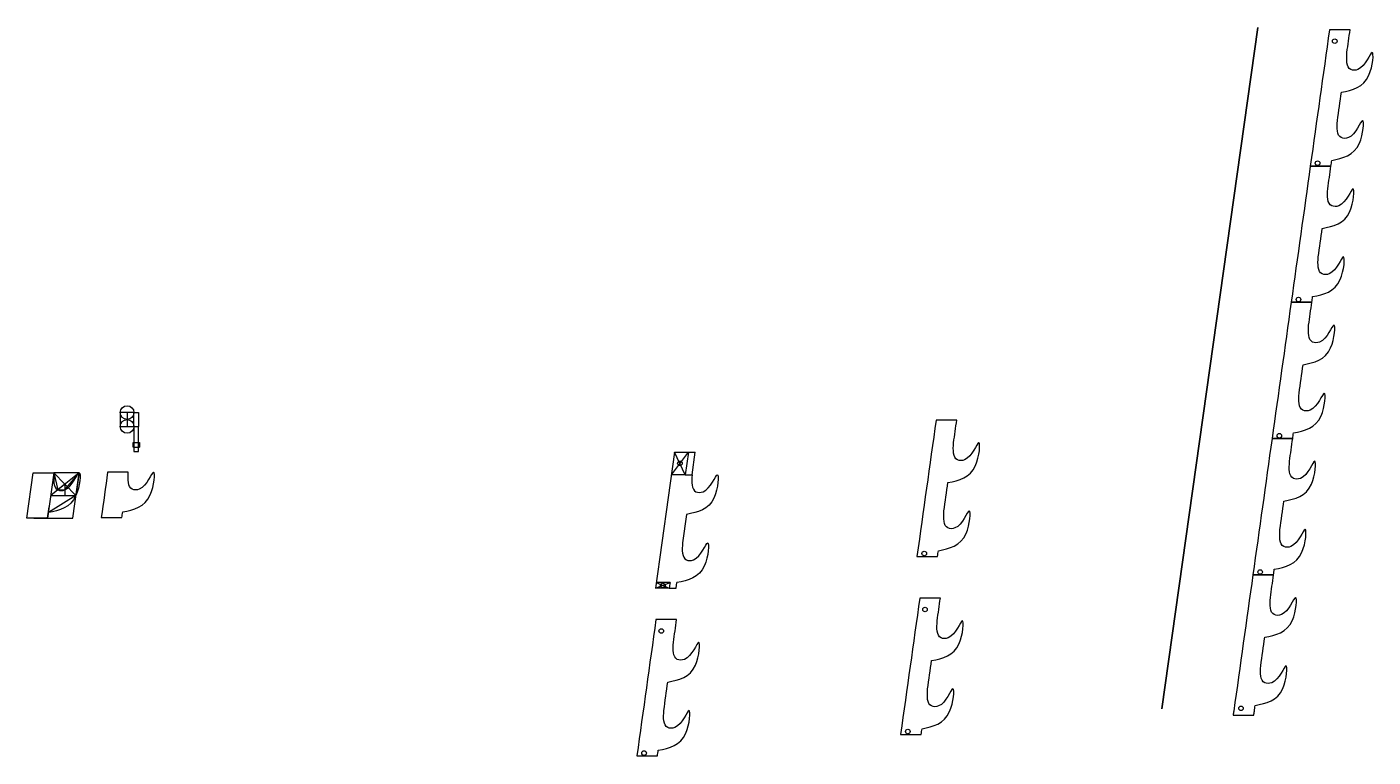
# Model space of a CAD drawing. Header units: inches. Extents: x 22.8 to 52.2, y 11.5 to 27.4.
import ezdxf

# ---------------------------------------------------------------- set-up
doc = ezdxf.new("R2010")
doc.units = ezdxf.units.IN
doc.header["$MEASUREMENT"] = 0
doc.layers.add('Layer1', color=7, linetype='Continuous')

msp = doc.modelspace()

# ---------------------------------------------------------------- linework, layer by layer
at = {"layer": 'Layer1'}
for p, q in [((47.54782230751466, 12.52703612110034), (49.63541882191564, 27.38105715222389)), ((49.63541882191564, 27.3810571522239), (47.54782230751466, 12.52703612110034)), ((24.97898350659881, 18.9838841099432), (24.82898350659881, 18.9838841099432)), ((24.82898350659881, 18.9838841099432), (24.82898350659881, 18.6838841099432)), ((24.97898350659881, 18.9838841099432), (24.97898350659881, 18.6838841099432)), ((25.12898350659881, 18.9838841099432), (24.97898350659881, 18.9838841099432)), ((25.12898350659881, 18.6838841099432), (25.12898350659881, 18.9838841099432)), ((25.12898350659881, 18.9838841099432), (25.22898350659881, 18.9838841099432)), ((25.22898350659881, 18.9838841099432), (25.22898350659881, 18.6838841099432)), ((24.82898350659881, 18.6838841099432), (25.12898350659881, 18.6838841099432)), ((25.12898350659881, 18.6838841099432), (25.22898350659881, 18.6838841099432)), ((25.12898350659881, 18.6838841099432), (25.12898350659881, 18.1338841099432)), ((25.22898350659881, 18.1338841099432), (25.22898350659881, 18.6838841099432)), ((25.10898350659881, 18.2338841099432), (25.10898350659881, 18.3338841099432)), ((25.10898350659881, 18.3338841099432), (25.24898350659881, 18.3338841099432)), ((25.12898350659881, 18.2338841099432), (25.10898350659881, 18.2338841099432)), ((25.12898350659881, 18.2338841099432), (25.22898350659881, 18.2338841099432)), ((25.22898350659881, 18.2338841099432), (25.24898350659881, 18.2338841099432)), ((25.24898350659881, 18.3338841099432), (25.24898350659881, 18.2338841099432)), ((25.12898350659881, 18.1338841099432), (25.22898350659881, 18.1338841099432)), ((36.91942583493363, 18.1258423288414), (36.50190653205338, 15.15503812261669)), ((36.84983928445359, 17.63070829447063), (37.21942583493361, 18.1258423288414)), ((37.14983928445358, 17.63070829447062), (36.91942583493363, 18.1258423288414)), ((36.91942583493363, 18.1258423288414), (37.21942583493361, 18.1258423288414)), ((37.21942583493361, 18.1258423288414), (37.14983928445358, 17.63070829447063)), ((37.21942583493361, 18.1258423288414), (37.36942583493361, 18.1258423288414)), ((37.29983928445359, 17.63070829447062), (37.36942583493361, 18.1258423288414)), ((22.79395896185767, 16.68152025544632), (22.93313206281773, 17.67178832418789)), ((22.93313206281773, 17.67178832418789), (23.23313206281779, 17.67178832418789)), ((23.23313206281779, 17.67178832418789), (23.38313206281767, 17.67178832418789)), ((23.3831320628178, 17.67178832418789), (23.24395896185773, 16.68152025544632)), ((23.9331320628178, 17.67178832418789), (23.31354551233776, 17.17665428981711)), ((23.9331320628178, 17.67178832418789), (23.3831320628178, 17.67178832418789)), ((23.3831320628178, 17.67178832418789), (23.86354551233777, 17.17665428981711)), ((23.38313206281776, 17.67178832418764), (23.46844214995777, 17.3004377984098)), ((23.62333878757448, 17.30043779840845), (23.9331320628178, 17.67178832418789)), ((23.79395896185773, 16.68152025544632), (23.9331320628178, 17.67178832418789)), ((23.9331320628178, 17.67178832418789), (23.86354551233777, 17.17665428981711)), ((37.14983928445358, 17.63070829447063), (36.84983928445359, 17.63070829447063)), ((37.14983928445359, 17.63070829447062), (37.29983928445359, 17.63070829447062)), ((23.62333878757778, 17.4242213070025), (23.31354551233776, 17.17665428981711)), ((23.62333878757778, 17.4242213070025), (23.62333878757778, 17.17665428981711)), ((23.86354551233777, 17.17665428981711), (23.26135559947774, 16.80530376403903)), ((23.31354551233776, 17.17665428981711), (23.86354551233777, 17.17665428981711)), ((23.46844214995777, 17.3004377984098), (23.62333878757448, 17.30043779840845)), ((23.24395896185767, 16.68152025544632), (23.27875223709772, 16.92908727263172)), ((37.17806282111346, 16.76422373432175), (37.09107963301346, 16.14530619135827)), ((23.09395896185767, 16.68152025544632), (22.79395896185767, 16.68152025544632)), ((22.94395896185773, 16.68152025544632), (23.79395896185773, 16.68152025544632)), ((23.24395896185767, 16.68152025544632), (23.09395896185767, 16.68152025544632)), ((23.24395896185773, 16.68152025544632), (23.28395896185773, 16.68152025544632)), ((36.50190653205338, 15.15503812261669), (36.81930316967335, 15.27882163120939)), ((36.81930316967335, 15.27882163120939), (36.51930316967339, 15.27882163120939)), ((36.51930316967339, 15.27882163120939), (36.80190653205337, 15.15503812261669)), ((36.95190653205337, 15.15503812261669), (36.96930316967335, 15.27882163120939)), ((36.80190653205337, 15.15503812261669), (36.95190653205337, 15.15503812261669))]:
    msp.add_line(p, q, dxfattribs=at)
for centre, radius in [((51.31575005031747, 27.08335874432854), 0.05), ((50.94172234148724, 24.42201330958557), 0.05), ((50.52420303860701, 21.45120910336085), 0.05), ((24.97898350659881, 18.9838841099432), 0.1499999999999986), ((24.97898350659881, 18.6838841099432), 0.15), ((50.1066837357268, 18.48040489713614), 0.05), ((37.03463255969361, 17.87827531165601), 0.05), ((42.36283818036384, 15.91332229651576), 0.05), ((49.68916443284661, 15.50960069091143), 0.05), ((36.66060485086337, 15.21692987691304), 0.05), ((42.37975165605183, 14.69378012876271), 0.05), ((36.62757397925779, 14.2246085240132), 0.05), ((49.27164512996642, 12.53879648468672), 0.05), ((42.0057239472216, 12.03243469401974), 0.05), ((36.25354627042756, 11.56326308927023), 0.05)]:
    msp.add_circle(centre, radius, dxfattribs=at)
for points, knots in [([(51.50054332555747, 27.33092576151393), (51.55054332555747, 27.33092576151393), (51.60054332555747, 27.33092576151393), (51.65054332555746, 27.33092576151393), (51.6273478087308, 27.16588108339034), (51.60415229190413, 27.00083640526675), (51.58095677507745, 26.83579172714315), (51.57244842275502, 26.67486921601704), (51.56048119023743, 26.4485272599033), (51.95484503510217, 26.43725856605806), (52.19727554667227, 27.13817154697131), (52.1105288673476, 26.10047500884706), (51.69982073854371, 26.0177670663444), (51.45918031173733, 25.96930716699428), (51.430185915704, 25.76300131933979), (51.40119151967067, 25.55669547168529), (51.37219712363733, 25.3503896240308), (51.3636887713149, 25.18946711290469), (51.35172153879731, 24.96312515679094), (51.74608538366205, 24.95185646294571), (51.98851589523215, 25.65276944385896), (51.90176921590748, 24.6150729057347), (51.4910610871036, 24.53236496323205), (51.25042066029721, 24.48390506388192), (51.24462178109057, 24.44264389435101), (51.23882290188391, 24.40138272482012), (51.23302402267725, 24.36012155528921), (51.18302402267723, 24.36012155528922), (51.13302402267723, 24.36012155528922), (51.08302402267724, 24.36012155528922), (50.98302402267724, 24.36012155528922), (50.88302402267725, 24.36012155528922), (50.78302402267725, 24.36012155528922), (50.92219712363732, 25.35038962403079), (51.0613702245974, 26.34065769277236), (51.20054332555748, 27.33092576151393), (51.30054332555748, 27.33092576151392), (51.40054332555748, 27.33092576151393), (51.50054332555747, 27.33092576151393)], [0, 0, 0, 0, 1, 1, 1, 2, 2, 2, 2.38102365276121, 2.535920290381215, 3.019524556677123, 3.519524556677123, 4.227008764377963, 4.227008764377963, 4.227008764377963, 5.227008764377963, 5.227008764377963, 5.227008764377963, 5.608032417139173, 5.762929054759178, 6.246533321055086, 6.746533321055086, 7.454017528755926, 7.454017528755926, 7.454017528755926, 8.454017528755926, 8.454017528755926, 8.454017528755926, 9.454017528755926, 9.454017528755926, 9.454017528755926, 10.45401752875593, 10.45401752875593, 10.45401752875593, 11.45401752875593, 11.45401752875593, 11.45401752875593, 12.45401752875593, 12.45401752875593, 12.45401752875593, 12.45401752875593]), ([(51.08302402267724, 24.36012155528922), (51.13302402267724, 24.36012155528922), (51.18302402267724, 24.36012155528922), (51.23302402267723, 24.36012155528922), (51.20982850585057, 24.19507687716563), (51.1866329890239, 24.03003219904203), (51.16343747219722, 23.86498752091844), (51.15492911987479, 23.70406500979233), (51.1429618873572, 23.47772305367858), (51.53732573222194, 23.46645435983335), (51.77975624379204, 24.16736734074659), (51.69300956446737, 23.12967080262234), (51.28230143566348, 23.04696286011968), (51.0416610088571, 22.99850296076956), (51.01266661282377, 22.79219711311507), (50.98367221679044, 22.58589126546057), (50.95467782075711, 22.37958541780608), (50.94616946843467, 22.21866290667997), (50.93420223591708, 21.99232095056622), (51.32856608078182, 21.98105225672099), (51.57099659235192, 22.68196523763424), (51.48424991302725, 21.64426869950998), (51.07354178422337, 21.56156075700733), (50.83290135741698, 21.5131008576572), (50.82710247821034, 21.4718396881263), (50.82130359900368, 21.4305785185954), (50.81550471979702, 21.3893173490645), (50.765504719797, 21.3893173490645), (50.715504719797, 21.3893173490645), (50.66550471979701, 21.3893173490645), (50.56550471979701, 21.38931734906451), (50.46550471979702, 21.38931734906451), (50.36550471979702, 21.38931734906451), (50.5046778207571, 22.37958541780608), (50.64385092171717, 23.36985348654765), (50.78302402267725, 24.36012155528921), (50.88302402267725, 24.36012155528921), (50.98302402267725, 24.36012155528921), (51.08302402267724, 24.36012155528921)], [0, 0, 0, 0, 1, 1, 1, 2, 2, 2, 2.38102365276121, 2.535920290381215, 3.019524556677123, 3.519524556677123, 4.227008764377963, 4.227008764377963, 4.227008764377963, 5.227008764377963, 5.227008764377963, 5.227008764377963, 5.608032417139173, 5.762929054759178, 6.246533321055086, 6.746533321055086, 7.454017528755926, 7.454017528755926, 7.454017528755926, 8.454017528755926, 8.454017528755926, 8.454017528755926, 9.454017528755926, 9.454017528755926, 9.454017528755926, 10.45401752875593, 10.45401752875593, 10.45401752875593, 11.45401752875593, 11.45401752875593, 11.45401752875593, 12.45401752875593, 12.45401752875593, 12.45401752875593, 12.45401752875593]), ([(50.66550471979704, 21.38931734906451), (50.71550471979704, 21.38931734906451), (50.76550471979704, 21.38931734906451), (50.81550471979703, 21.38931734906451), (50.79230920297037, 21.22427267094092), (50.7691136861437, 21.05922799281732), (50.74591816931702, 20.89418331469373), (50.73740981699459, 20.73326080356762), (50.72544258447699, 20.50691884745387), (51.11980642934174, 20.49565015360864), (51.36223694091184, 21.19656313452189), (51.27549026158717, 20.15886659639763), (50.86478213278328, 20.07615865389498), (50.6241417059769, 20.02769875454485), (50.59514730994357, 19.82139290689036), (50.56615291391024, 19.61508705923587), (50.5371585178769, 19.40878121158137), (50.52865016555447, 19.24785870045526), (50.51668293303688, 19.02151674434152), (50.91104677790162, 19.01024805049628), (51.15347728947172, 19.71116103140953), (51.06673061014705, 18.67346449328527), (50.65602248134316, 18.59075655078262), (50.41538205453678, 18.54229665143249), (50.40958317533013, 18.50103548190159), (50.40378429612348, 18.45977431237069), (50.39798541691682, 18.41851314283979), (50.3479854169168, 18.41851314283979), (50.2979854169168, 18.41851314283979), (50.2479854169168, 18.41851314283979), (50.14798541691681, 18.41851314283979), (50.04798541691682, 18.41851314283979), (49.94798541691682, 18.41851314283979), (50.08715851787689, 19.40878121158137), (50.22633161883697, 20.39904928032294), (50.36550471979705, 21.38931734906451), (50.46550471979705, 21.3893173490645), (50.56550471979705, 21.3893173490645), (50.66550471979704, 21.38931734906451)], [0, 0, 0, 0, 1, 1, 1, 2, 2, 2, 2.38102365276121, 2.535920290381215, 3.019524556677123, 3.519524556677123, 4.227008764377963, 4.227008764377963, 4.227008764377963, 5.227008764377963, 5.227008764377963, 5.227008764377963, 5.608032417139173, 5.762929054759178, 6.246533321055086, 6.746533321055086, 7.454017528755926, 7.454017528755926, 7.454017528755926, 8.454017528755926, 8.454017528755926, 8.454017528755926, 9.454017528755926, 9.454017528755926, 9.454017528755926, 10.45401752875593, 10.45401752875593, 10.45401752875593, 11.45401752875593, 11.45401752875593, 11.45401752875593, 12.45401752875593, 12.45401752875593, 12.45401752875593, 12.45401752875593]), ([(42.92165916443408, 18.82223474844412), (42.97165916443408, 18.82223474844412), (43.02165916443408, 18.82223474844412), (43.07165916443407, 18.82223474844412), (43.04846364760741, 18.65719007032053), (43.02526813078074, 18.49214539219694), (43.00207261395406, 18.32710071407335), (42.99356426163163, 18.16617820294724), (42.98159702911403, 17.93983624683349), (43.37596087397878, 17.92856755298826), (43.61839138554888, 18.6294805339015), (43.53164470622421, 17.59178399577724), (43.12093657742032, 17.50907605327459), (42.88029615061394, 17.46061615392446), (42.85130175458061, 17.25431030626997), (42.82230735854728, 17.04800445861548), (42.79331296251394, 16.84169861096099), (42.78480461019151, 16.68077609983488), (42.77283737767392, 16.45443414372113), (43.16720122253866, 16.4431654498759), (43.40963173410876, 17.14407843078914), (43.32288505478409, 16.10638189266488), (42.91217692598021, 16.02367395016223), (42.67153649917382, 15.97521405081211), (42.66573761996717, 15.93395288128121), (42.65993874076052, 15.8926917117503), (42.65413986155386, 15.8514305422194), (42.60413986155384, 15.85143054221941), (42.55413986155384, 15.85143054221941), (42.50413986155385, 15.85143054221941), (42.40413986155385, 15.85143054221941), (42.30413986155386, 15.85143054221941), (42.20413986155386, 15.85143054221941), (42.34331296251393, 16.84169861096098), (42.48248606347401, 17.83196667970255), (42.62165916443409, 18.82223474844412), (42.72165916443409, 18.82223474844412), (42.82165916443409, 18.82223474844412), (42.92165916443408, 18.82223474844412)], [0, 0, 0, 0, 1, 1, 1, 2, 2, 2, 2.38102365276121, 2.535920290381215, 3.019524556677123, 3.519524556677123, 4.227008764377963, 4.227008764377963, 4.227008764377963, 5.227008764377963, 5.227008764377963, 5.227008764377963, 5.608032417139173, 5.762929054759178, 6.246533321055086, 6.746533321055086, 7.454017528755926, 7.454017528755926, 7.454017528755926, 8.454017528755926, 8.454017528755926, 8.454017528755926, 9.454017528755926, 9.454017528755926, 9.454017528755926, 10.45401752875593, 10.45401752875593, 10.45401752875593, 11.45401752875593, 11.45401752875593, 11.45401752875593, 12.45401752875593, 12.45401752875593, 12.45401752875593, 12.45401752875593]), ([(50.24798541691685, 18.4185131428398), (50.29798541691684, 18.4185131428398), (50.34798541691684, 18.4185131428398), (50.39798541691684, 18.4185131428398), (50.37478990009018, 18.25346846471621), (50.3515943832635, 18.08842378659261), (50.32839886643683, 17.92337910846901), (50.31989051411439, 17.76245659734291), (50.3079232815968, 17.53611464122916), (50.70228712646154, 17.52484594738393), (50.94471763803165, 18.22575892829718), (50.85797095870697, 17.18806239017292), (50.44726282990309, 17.10535444767027), (50.2066224030967, 17.05689454832014), (50.17762800706338, 16.85058870066565), (50.14863361103004, 16.64428285301116), (50.11963921499671, 16.43797700535666), (50.11113086267427, 16.27705449423055), (50.09916363015668, 16.05071253811681), (50.49352747502142, 16.03944384427157), (50.73595798659153, 16.74035682518482), (50.64921130726685, 15.70266028706056), (50.23850317846297, 15.61995234455791), (49.99786275165658, 15.57149244520778), (49.99206387244994, 15.53023127567688), (49.98626499324328, 15.48897010614598), (49.98046611403662, 15.44770893661508), (49.93046611403661, 15.44770893661508), (49.88046611403661, 15.44770893661508), (49.83046611403661, 15.44770893661508), (49.73046611403662, 15.44770893661508), (49.63046611403662, 15.44770893661508), (49.53046611403663, 15.44770893661508), (49.6696392149967, 16.43797700535666), (49.80881231595678, 17.42824507409822), (49.94798541691686, 18.41851314283979), (50.04798541691686, 18.41851314283979), (50.14798541691685, 18.41851314283979), (50.24798541691685, 18.41851314283979)], [0, 0, 0, 0, 1, 1, 1, 2, 2, 2, 2.38102365276121, 2.535920290381215, 3.019524556677123, 3.519524556677123, 4.227008764377963, 4.227008764377963, 4.227008764377963, 5.227008764377963, 5.227008764377963, 5.227008764377963, 5.608032417139173, 5.762929054759178, 6.246533321055086, 6.746533321055086, 7.454017528755926, 7.454017528755926, 7.454017528755926, 8.454017528755926, 8.454017528755926, 8.454017528755926, 9.454017528755926, 9.454017528755926, 9.454017528755926, 10.45401752875593, 10.45401752875593, 10.45401752875593, 11.45401752875593, 11.45401752875593, 11.45401752875593, 12.45401752875593, 12.45401752875593, 12.45401752875593, 12.45401752875593]), ([(24.85469508737564, 17.68645255106426), (24.90469508737564, 17.68645255106426), (24.95469508737564, 17.68645255106426), (25.00469508737564, 17.68645255106426), (24.99618673505322, 17.52553003993815), (24.98421950253563, 17.2991880838244), (25.37858334740038, 17.28791938997917), (25.62101385897048, 17.98883237089242), (25.53426717964581, 16.95113583276816), (25.12355905084192, 16.86842789026551), (24.88291862403553, 16.81996799091538), (24.87711974482892, 16.77870682138448), (24.87132086562225, 16.73744565185358), (24.86552198641558, 16.69618448232268), (24.81552198641556, 16.69618448232269), (24.76552198641554, 16.69618448232269), (24.71552198641551, 16.69618448232269), (24.61552198641551, 16.69618448232269), (24.51552198641551, 16.69618448232269), (24.41552198641551, 16.69618448232269), (24.46191302006886, 17.02627383856987), (24.50830405372221, 17.35636319481706), (24.55469508737557, 17.68645255106425), (24.65469508737559, 17.68645255106426), (24.75469508737561, 17.68645255106426), (24.85469508737563, 17.68645255106426)], [0, 0, 0, 0, 1, 1, 1, 1.38102365276121, 1.535920290381215, 2.019524556677122, 2.519524556677123, 3.227008764377964, 3.227008764377964, 3.227008764377964, 4.227008764377963, 4.227008764377963, 4.227008764377963, 5.227008764377963, 5.227008764377963, 5.227008764377963, 6.227008764377963, 6.227008764377963, 6.227008764377963, 7.227008764377963, 7.227008764377963, 7.227008764377963, 8.227008764377963, 8.227008764377963, 8.227008764377963, 8.227008764377963]), ([(37.29983928445358, 17.63070829447062), (37.29133093213115, 17.46978578334452), (37.27936369961356, 17.24344382723077), (37.6737275444783, 17.23217513338554), (37.91615805604841, 17.93308811429878), (37.82941137672373, 16.89539157617453), (37.41870324791985, 16.81268363367187), (37.17806282111346, 16.76422373432175)], [0, 0, 0, 0, 0.3810236527612099, 0.5359202903812155, 1.019524556677123, 1.519524556677123, 2.227008764377963, 2.227008764377963, 2.227008764377963, 2.227008764377963]), ([(37.09107963301346, 16.14530619135827), (37.08257128069103, 15.98438368023216), (37.07060404817344, 15.75804172411841), (37.46496789303819, 15.74677303027318), (37.70739840460829, 16.44768601118643), (37.62065172528362, 15.40998947306217), (37.20994359647973, 15.32728153055952), (36.96930316967335, 15.27882163120939)], [0, 0, 0, 0, 0.3810236527612099, 0.5359202903812155, 1.019524556677123, 1.519524556677123, 2.227008764377963, 2.227008764377963, 2.227008764377963, 2.227008764377963]), ([(49.78910310021651, 14.08609034209543), (49.76010870418317, 13.87978449444094), (49.73111430814983, 13.67347864678644), (49.70211991211649, 13.46717279913195), (49.69361155979408, 13.30625028800584), (49.68164432727649, 13.07990833189209), (50.07600817214123, 13.06863963804686), (50.31843868371134, 13.76955261896011), (50.23169200438666, 12.73185608083585), (49.82098387558278, 12.6491481383332), (49.58034344877639, 12.60068823898307), (49.57454456956973, 12.55942706945216), (49.56874569036307, 12.51816589992127), (49.56294681115642, 12.47690473039037), (49.55877161812762, 12.44719668832812), (49.55459642509882, 12.41748864626588), (49.55042123207002, 12.38778060420363), (49.40042123207002, 12.38778060420363), (49.25042123207002, 12.38778060420363), (49.10042123207002, 12.38778060420363), (49.10459642509882, 12.41748864626588), (49.10877161812762, 12.44719668832813), (49.11294681115642, 12.47690473039037), (49.2521199121165, 13.46717279913195), (49.39129301307658, 14.45744086787351), (49.53046611403667, 15.44770893661508), (49.63046611403666, 15.44770893661508), (49.73046611403666, 15.44770893661508), (49.83046611403665, 15.44770893661508), (49.88046611403666, 15.44770893661508), (49.93046611403666, 15.44770893661508), (49.98046611403666, 15.44770893661508), (49.95727059720997, 15.2826642584915), (49.9340750803833, 15.1176195803679), (49.91087956355663, 14.9525749022443), (49.9023712112342, 14.7916523911182), (49.89040397871661, 14.56531043500445), (50.28476782358135, 14.55404174115922), (50.52719833515145, 15.25495472207246), (50.44045165582678, 14.21725818394821), (50.02974352702289, 14.13455024144555), (49.78910310021651, 14.08609034209543)], [0, 0, 0, 0, 1, 1, 1, 1.38102365276121, 1.535920290381215, 2.019524556677123, 2.519524556677123, 3.227008764377963, 3.227008764377963, 3.227008764377963, 4.227008764377963, 4.227008764377963, 4.227008764377963, 5.227008764377963, 5.227008764377963, 5.227008764377963, 6.227008764377963, 6.227008764377963, 6.227008764377963, 7.227008764377963, 7.227008764377963, 7.227008764377963, 8.227008764377963, 8.227008764377963, 8.227008764377963, 9.227008764377963, 9.227008764377963, 9.227008764377963, 10.22700876437796, 10.22700876437796, 10.22700876437796, 11.22700876437796, 11.22700876437796, 11.22700876437796, 11.60803241713917, 11.76292905475918, 12.24653332105509, 12.74653332105509, 13.45401752875593, 13.45401752875593, 13.45401752875593, 13.45401752875593]), ([(42.56454493129183, 14.9413471459481), (42.61454493129183, 14.9413471459481), (42.66454493129183, 14.9413471459481), (42.71454493129183, 14.9413471459481), (42.69134941446517, 14.77630246782451), (42.66815389763849, 14.61125778970092), (42.64495838081181, 14.44621311157733), (42.63645002848938, 14.28529060045122), (42.62448279597179, 14.05894864433747), (43.01884664083653, 14.04767995049223), (43.26127715240663, 14.74859293140548), (43.17453047308196, 13.71089639328122), (42.76382234427808, 13.62818845077857), (42.52318191747169, 13.57972855142845), (42.49418752143836, 13.37342270377395), (42.46519312540503, 13.16711685611946), (42.4361987293717, 12.96081100846497), (42.42769037704926, 12.79988849733886), (42.41572314453167, 12.57354654122511), (42.81008698939641, 12.56227784737988), (43.05251750096652, 13.26319082829313), (42.96577082164184, 12.22549429016887), (42.55506269283796, 12.14278634766622), (42.31442226603157, 12.09432644831609), (42.30862338682493, 12.05306527878519), (42.30282450761827, 12.01180410925429), (42.29702562841161, 11.97054293972338), (42.24702562841159, 11.97054293972339), (42.19702562841159, 11.97054293972339), (42.1470256284116, 11.97054293972339), (42.0470256284116, 11.97054293972339), (41.94702562841161, 11.97054293972339), (41.84702562841161, 11.97054293972339), (41.98619872937169, 12.96081100846496), (42.12537183033177, 13.95107907720653), (42.26454493129184, 14.9413471459481), (42.36454493129185, 14.9413471459481), (42.46454493129184, 14.9413471459481), (42.56454493129183, 14.9413471459481)], [0, 0, 0, 0, 1, 1, 1, 2, 2, 2, 2.38102365276121, 2.535920290381215, 3.019524556677123, 3.519524556677123, 4.227008764377963, 4.227008764377963, 4.227008764377963, 5.227008764377963, 5.227008764377963, 5.227008764377963, 5.608032417139173, 5.762929054759178, 6.246533321055086, 6.746533321055086, 7.454017528755926, 7.454017528755926, 7.454017528755926, 8.454017528755926, 8.454017528755926, 8.454017528755926, 9.454017528755926, 9.454017528755926, 9.454017528755926, 10.45401752875593, 10.45401752875593, 10.45401752875593, 11.45401752875593, 11.45401752875593, 11.45401752875593, 12.45401752875593, 12.45401752875593, 12.45401752875593, 12.45401752875593]), ([(36.81236725449779, 14.4721755411986), (36.86236725449779, 14.4721755411986), (36.91236725449779, 14.4721755411986), (36.96236725449779, 14.4721755411986), (36.93917173767112, 14.30713086307501), (36.91597622084445, 14.14208618495141), (36.89278070401777, 13.97704150682782), (36.88427235169534, 13.81611899570171), (36.87230511917775, 13.58977703958796), (37.26666896404249, 13.57850834574273), (37.50909947561259, 14.27942132665598), (37.42235279628792, 13.24172478853172), (37.01164466748403, 13.15901684602907), (36.77100424067765, 13.11055694667894), (36.74200984464432, 12.90425109902445), (36.71301544861099, 12.69794525136995), (36.68402105257766, 12.49163940371546), (36.67551270025522, 12.33071689258935), (36.66354546773763, 12.10437493647561), (37.05790931260237, 12.09310624263037), (37.30033982417248, 12.79401922354362), (37.2135931448478, 11.75632268541936), (36.80288501604392, 11.67361474291671), (36.56224458923753, 11.62515484356658), (36.55644571003089, 11.58389367403568), (36.55064683082423, 11.54263250450478), (36.54484795161757, 11.50137133497388), (36.49484795161755, 11.50137133497388), (36.44484795161755, 11.50137133497388), (36.39484795161756, 11.50137133497388), (36.29484795161756, 11.50137133497388), (36.19484795161757, 11.50137133497388), (36.09484795161757, 11.50137133497388), (36.23402105257765, 12.49163940371546), (36.37319415353772, 13.48190747245703), (36.5123672544978, 14.4721755411986), (36.6123672544978, 14.47217554119859), (36.7123672544978, 14.47217554119859), (36.81236725449779, 14.47217554119859)], [0, 0, 0, 0, 1, 1, 1, 2, 2, 2, 2.38102365276121, 2.535920290381215, 3.019524556677123, 3.519524556677123, 4.227008764377963, 4.227008764377963, 4.227008764377963, 5.227008764377963, 5.227008764377963, 5.227008764377963, 5.608032417139173, 5.762929054759178, 6.246533321055086, 6.746533321055086, 7.454017528755926, 7.454017528755926, 7.454017528755926, 8.454017528755926, 8.454017528755926, 8.454017528755926, 9.454017528755926, 9.454017528755926, 9.454017528755926, 10.45401752875593, 10.45401752875593, 10.45401752875593, 11.45401752875593, 11.45401752875593, 11.45401752875593, 12.45401752875593, 12.45401752875593, 12.45401752875593, 12.45401752875593])]:
    msp.add_open_spline(points, degree=3, knots=knots, dxfattribs=at)
msp.add_spline([(23.3831320628178, 17.67178832418789), (23.46844214995777, 17.3004377984098), (23.62333878757778, 17.3004377984098), (23.9331320628178, 17.67178832418789), (23.86354551233777, 17.17665428981711), (23.26135559947769, 16.80530376403902)], degree=3, dxfattribs=at)
for points in [[(36.81930316967335, 15.27882163120939), (36.81350429046672, 15.23756046167849), (36.80770541126005, 15.19629929214759), (36.80190653205337, 15.15503812261669)], [(36.80190653205337, 15.15503812261669), (36.70190653205338, 15.15503812261669), (36.60190653205338, 15.15503812261669), (36.50190653205339, 15.15503812261669)]]:
    msp.add_open_spline(points, degree=3, dxfattribs=at)

doc.saveas('drawing.dxf')
